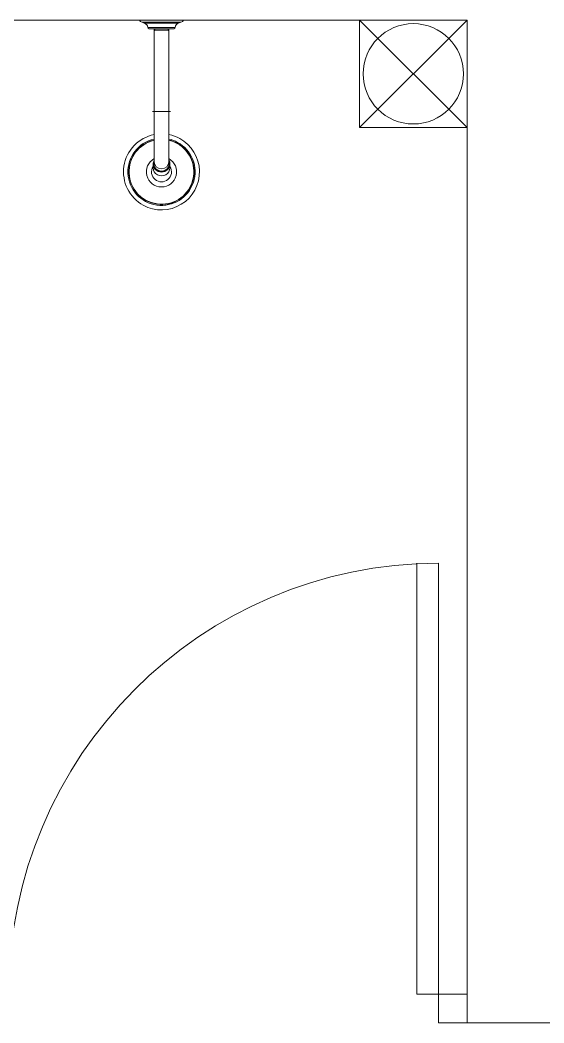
# Model space of a CAD drawing. Header units: millimetres. Extents: x 867 to 1330, y 209 to 507.
# Drawn here: x 1184.811 to 1185.543, y 451.227 to 452.627 of the extents above; entities that cross this region are included whole.
import ezdxf

# ---------------------------------------------------------------- set-up
doc = ezdxf.new("R2010")
doc.units = ezdxf.units.MM
doc.header["$LTSCALE"] = 5
doc.linetypes.add('DASHDOT', pattern=[25.4, 12.7, -6.35, 0, -6.35])
doc.layers.add('I-ARQ', color=8, linetype='Continuous', lineweight=0)

msp = doc.modelspace()

# ---------------------------------------------------------------- linework, layer by layer
at = {"layer": 'I-ARQ'}
for p, q in [((1185.4357, 452.6269), (1182.9607, 452.6269)), ((1185.4357, 452.4769), (1185.2857, 452.6269)), ((1185.4357, 452.6269), (1185.2857, 452.4769)), ((1185.2857, 452.4769), (1185.2857, 452.6269)), ((1185.2857, 452.6269), (1185.4357, 452.6269)), ((1185.4357, 452.6269), (1185.4357, 451.2269)), ((1185.4357, 452.6269), (1185.4357, 452.4769)), ((1185.4357, 452.4769), (1185.2857, 452.4769)), ((1185.3657, 451.8688), (1185.3657, 451.2669)), ((1185.3957, 451.2669), (1185.3957, 451.8688)), ((1185.3657, 451.2669), (1185.3957, 451.2669)), ((1185.4357, 451.2669), (1185.3957, 451.2669)), ((1185.3957, 451.2669), (1185.3957, 451.2269)), ((1185.4357, 451.2669), (1185.4357, 451.2269)), ((1185.4357, 451.2669), (1185.4357, 451.2669)), ((1185.4057, 451.2269), (1185.3957, 451.2269)), ((1185.4057, 451.2269), (1185.4357, 451.2269)), ((1185.4357, 451.2269), (1185.4357, 451.2269)), ((1185.4357, 451.2269), (1189.1307, 451.2269))]:
    msp.add_line(p, q, dxfattribs=at)
at = {"layer": 'I-ARQ', "ltscale": 0.200747}
msp.add_lwpolyline([(1184.9819, 452.6239, -0.164371), (1184.9781, 452.6269), (1185.0399, 452.6269, -0.164371), (1185.0361, 452.6239)], format="xyb", dxfattribs=at)
at = {"layer": 'I-ARQ'}
msp.add_lwpolyline([(1185.0361, 452.6239), (1184.9819, 452.6239), (1184.985, 452.6228), (1185.0329, 452.6228)], close=True, dxfattribs=at)
for points in [[(1184.9899, 452.6167, 0.280777), (1184.985, 452.6228)], [(1185.0329, 452.6228, 0.280777), (1185.0281, 452.6167)], [(1185.0281, 452.6167, -0.377188), (1185.0261, 452.6149), (1184.9919, 452.6149, -0.377188), (1184.9899, 452.6167)], [(1184.9987, 452.467, 0.700978), (1184.9836, 452.3684, 1), (1185.0344, 452.4616, 0.07613), (1185.0193, 452.467)], [(1185.0193, 452.4608, -0.06962), (1185.0315, 452.4562, -5.480122), (1184.9987, 452.4608)], [(1184.9987, 452.4335, 3.836175), (1185.0193, 452.4335)], [(1184.9972, 452.4223, 1.802734), (1185.0208, 452.4223)]]:
    msp.add_lwpolyline(points, format="xyb", dxfattribs=at)
at = {"layer": 'I-ARQ', "ltscale": 0.352288}
msp.add_lwpolyline([(1185.0281, 452.6167), (1184.9899, 452.6167)], dxfattribs=at)
at = {"layer": 'I-ARQ', "ltscale": 0.029062}
for points in [[(1184.9997, 452.6149), (1184.9997, 452.6126), (1184.9987, 452.6108)], [(1185.0183, 452.6149), (1185.0183, 452.6126)]]:
    msp.add_lwpolyline(points, dxfattribs=at)
at = {"layer": 'I-ARQ'}
for points in [[(1184.9987, 452.6149), (1184.9987, 452.4993)], [(1185.0193, 452.6149), (1185.0193, 452.4993)]]:
    msp.add_lwpolyline(points, dxfattribs=at)
at = {"layer": 'I-ARQ', "ltscale": 0.242325}
msp.add_lwpolyline([(1185.0193, 452.6126), (1184.9987, 452.6126)], dxfattribs=at)
at = {"layer": 'I-ARQ', "ltscale": 0.218093}
msp.add_lwpolyline([(1185.0183, 452.6126), (1185.0008, 452.6126)], dxfattribs=at)
at = {"layer": 'I-ARQ', "ltscale": 0.025813}
msp.add_lwpolyline([(1185.0183, 452.6126), (1185.0193, 452.6108)], dxfattribs=at)
at = {"layer": 'I-ARQ', "linetype": 'DASHDOT', "ltscale": 0.30975}
msp.add_lwpolyline([(1184.9966, 452.4993), (1185.0214, 452.4993)], dxfattribs=at)
at = {"layer": 'I-ARQ', "ltscale": 0.06322}
for points in [[(1184.9987, 452.467), (1184.9987, 452.4993)], [(1185.0193, 452.467), (1185.0193, 452.4993)], [(1184.9987, 452.4335), (1184.9987, 452.467)], [(1185.0193, 452.4608), (1185.0193, 452.467)], [(1184.9987, 452.424), (1184.9987, 452.4335)], [(1185.0193, 452.424), (1185.0193, 452.4335)]]:
    msp.add_lwpolyline(points, dxfattribs=at)
at = {"layer": 'I-ARQ', "ltscale": 0.258125}
msp.add_lwpolyline([(1185.0193, 452.4993), (1184.9987, 452.4993)], dxfattribs=at)
at = {"layer": 'I-ARQ', "ltscale": 0.06322}
for points in [[(1185.0193, 452.4608), (1185.0193, 452.4594, -0.067971), (1185.0309, 452.455, -5.429636), (1184.9987, 452.4594)], [(1185.0193, 452.4335), (1185.0193, 452.4591, -0.067551), (1185.0307, 452.4547, -5.416932), (1184.9987, 452.4591)]]:
    msp.add_lwpolyline(points, format="xyb", dxfattribs=at)
at = {"layer": 'I-ARQ', "ltscale": 0.067122}
msp.add_lwpolyline([(1184.9972, 452.4205), (1184.9972, 452.426, -0.128945), (1184.9987, 452.4312)], format="xyb", dxfattribs=at)
at = {"layer": 'I-ARQ', "ltscale": 0.067121}
for points in [[(1185.0208, 452.4259), (1185.0208, 452.4223)], [(1185.0208, 452.4223), (1185.0208, 452.4205)]]:
    msp.add_lwpolyline(points, dxfattribs=at)
at = {"layer": 'I-ARQ'}
msp.add_circle((1185.3607, 452.5519), 0.07, dxfattribs=at)
msp.add_arc((1185.3972, 451.2672), 0.6016, 90.1511, 180.0258, dxfattribs=at)
for centre, major_axis, ratio, start_param, end_param in [((1185.009, 452.4261), (-0.0113, 0), 0.939693, 5.874594, 9.833369), ((1185.009, 452.4261), (-0.0112, 0), 0.939693, 5.895727, 9.812236), ((1185.009, 452.4259), (-0.0118, 0), 0.939693, 6.283156, 9.424748), ((1185.009, 452.4259), (-0.0105, 0), 0.939693, 6.083746, 6.283156), ((1185.009, 452.4259), (-0.0105, 0), 0.939693, 6.283156, 7.353981), ((1185.009, 452.4254), (-0.0105, 0), 0.939693, 6.083746, 6.254788), ((1185.009, 452.429), (0.0103, 0), 0.939693, 3.141593, 6.283185), ((1185.009, 452.4259), (-0.0105, 0), 0.939693, 1.070796, 3.141564), ((1185.009, 452.4259), (-0.0118, 0), 0.942388, 3.140774, 3.638398), ((1185.009, 452.4259), (-0.0105, 0), 0.939693, 3.141564, 3.341037), ((1185.009, 452.4254), (-0.0105, 0), 0.939693, 3.169992, 3.341037), ((1185.009, 452.4205), (-0.0118, 0), 0.939693, 6.283156, 7.353981), ((1185.009, 452.4205), (-0.0118, 0), 0.939693, 1.070796, 3.141564)]:
    msp.add_ellipse(centre, major_axis=major_axis, ratio=ratio, start_param=start_param, end_param=end_param, dxfattribs=at)

doc.saveas('drawing.dxf')
